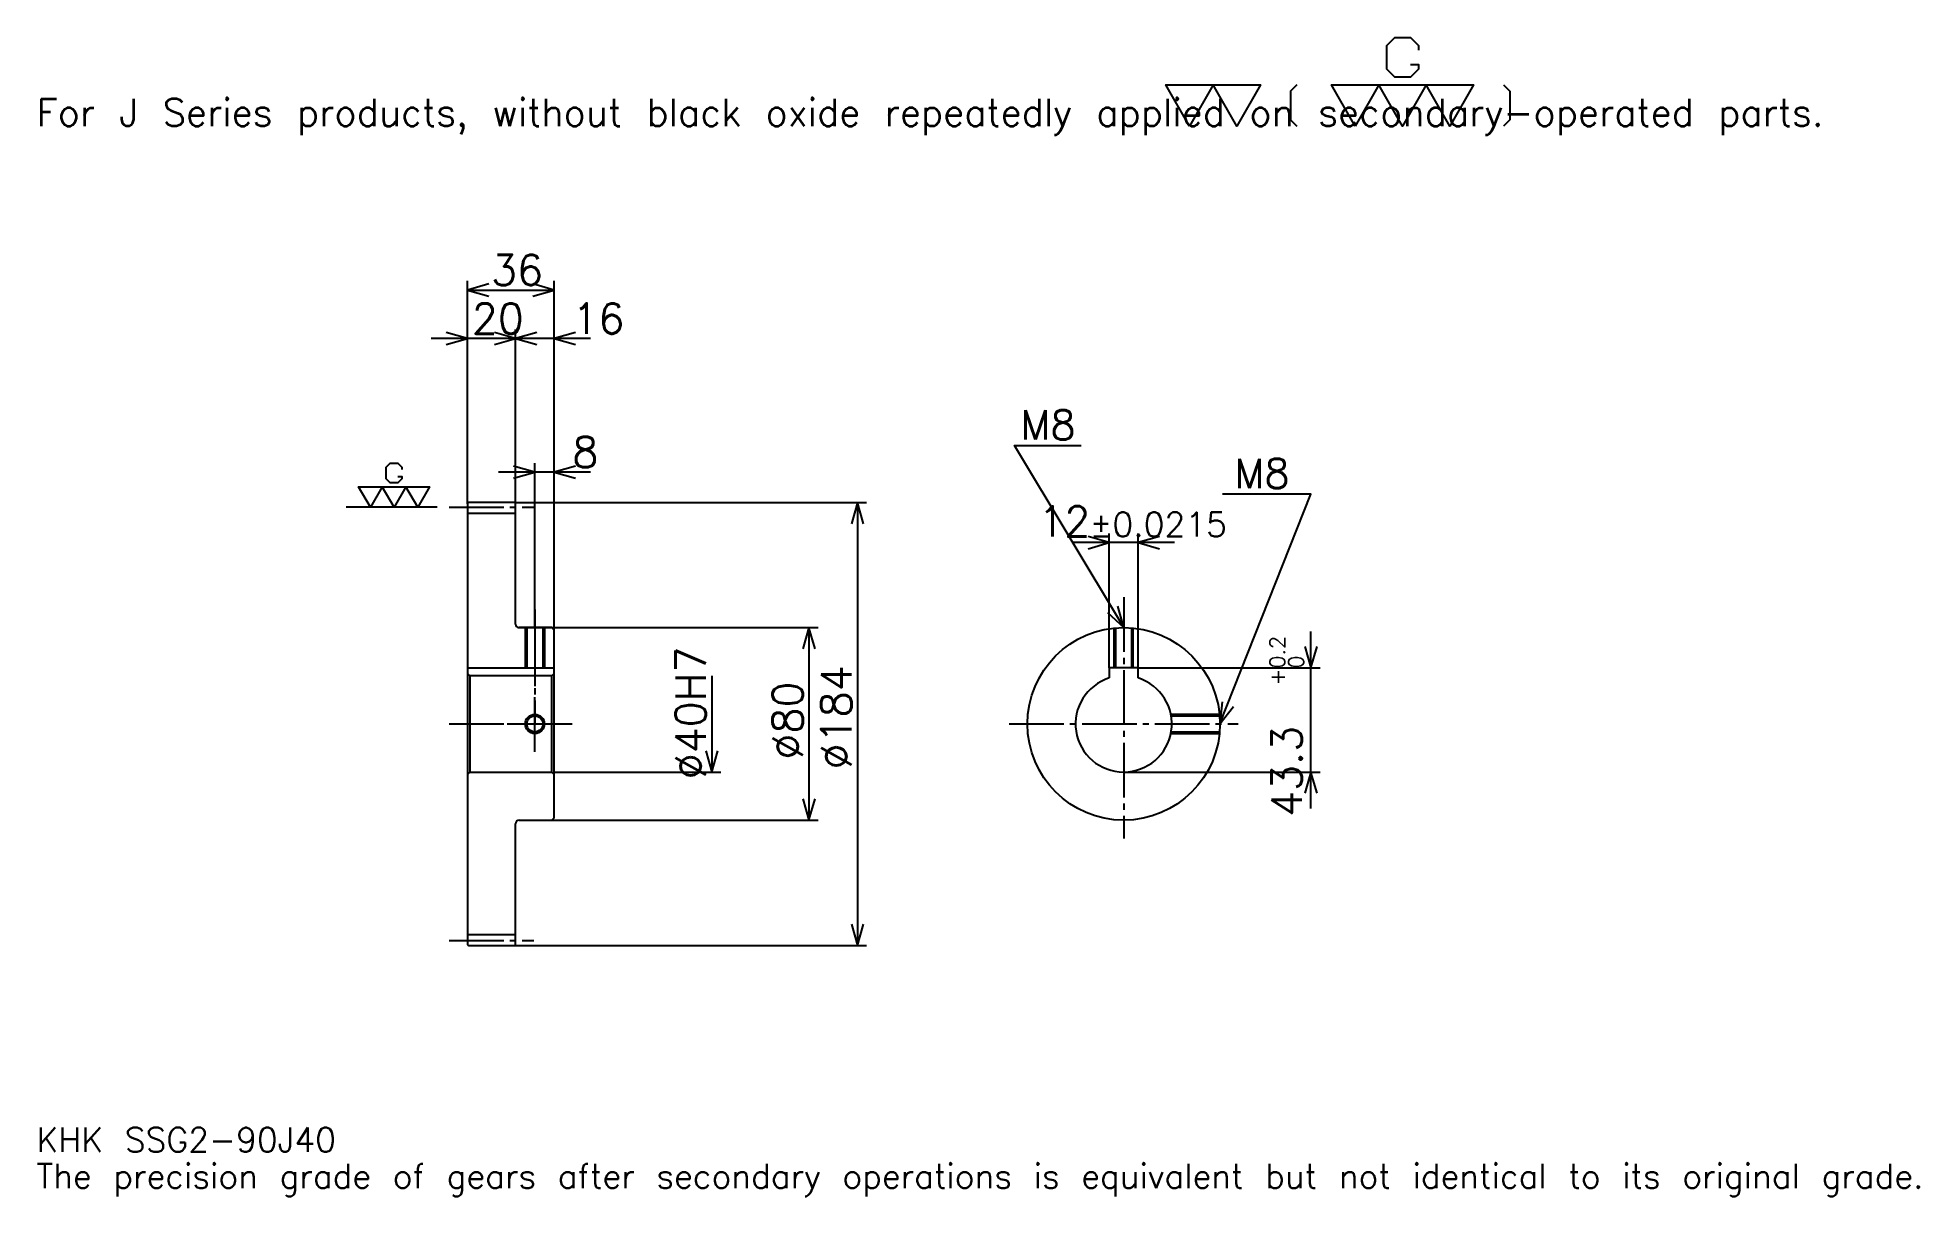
# Model space of a CAD drawing. Extents: x 26 to 808, y 9 to 491.
import ezdxf

# ---------------------------------------------------------------- set-up
doc = ezdxf.new("R2010")
doc.units = 0
doc.linetypes.add('DASHDOT', pattern=[30.260869, 22.695652, -2.521739, 2.521739, -2.521739])
doc.layers.get('0').update_dxf_attribs({"linetype": 'CONTINUOUS'})
doc.layers.add('DASHDOT', color=6, linetype='DASHDOT')
doc.styles.add('KANJI', font='TXT', dxfattribs={"bigfont": 'BIGFONT'})

msp = doc.modelspace()

# ---------------------------------------------------------------- linework, layer by layer
at = {"color": 5}
for p, q in [((204.260864, 297.521729), (204.260864, 389.565216)), ((204.260864, 385.782593), (240.260864, 385.782593)), ((240.260864, 297.521729), (240.260864, 389.565216)), ((224.260864, 297.521729), (224.260864, 369.391296)), ((239.391296, 365.608704), (189.130432, 365.608704)), ((255.391296, 365.608704), (209.130432, 365.608704)), ((232.260864, 297.521729), (232.260864, 313.913055)), ((255.391296, 310.130432), (217.130432, 310.130432)), ((204.260864, 297.021729), (204.260864, 297.521729)), ((223.760864, 297.521729), (240.260864, 297.521729)), ((224.260864, 297.021729), (224.260864, 297.521729)), ((232.260864, 245.521744), (232.260864, 297.521729)), ((232.260864, 245.521744), (232.260864, 297.521729)), ((240.260864, 297.521729), (370.130432, 297.521729)), ((240.260864, 244.521744), (240.260864, 297.521729)), ((366.347839, 297.521729), (366.347839, 113.521744)), ((470.956512, 228.821747), (470.956512, 284.608704)), ((482.956512, 228.821747), (482.956512, 284.608704)), ((498.086945, 280.826111), (455.82608, 280.826111)), ((225.760864, 245.521744), (240.260864, 245.521744)), ((240.260864, 245.521744), (349.956512, 245.521744)), ((346.173889, 245.521744), (346.173889, 165.521744)), ((554.782593, 170.391312), (554.782593, 243.952179)), ((482.956512, 228.821747), (558.565186, 228.821747)), ((305.82608, 225.521744), (305.82608, 185.521744)), ((240.260864, 185.521744), (309.608704, 185.521744)), ((476.956512, 185.521744), (558.565186, 185.521744)), ((225.760864, 165.521744), (240.260864, 165.521744)), ((240.260864, 165.521744), (349.956512, 165.521744)), ((223.760864, 113.521744), (240.260864, 113.521744)), ((240.260864, 113.521744), (370.130432, 113.521744))]:
    msp.add_line(p, q, dxfattribs=at)
at = {"color": 7}
msp.add_line((191.652161, 295.521729), (153.82608, 295.521729), dxfattribs=at)
at = {"color": 4}
for p, q in [((204.260864, 293.021729), (224.260864, 293.021729)), ((204.260864, 228.821747), (240.260864, 228.821747)), ((205.260864, 225.521744), (205.260864, 185.521744)), ((239.260864, 225.521744), (240.260864, 226.521744)), ((239.260864, 185.521744), (240.260864, 184.521744)), ((204.260864, 118.021744), (224.260864, 118.021744))]:
    msp.add_line(p, q, dxfattribs=at)
at = {"color": 7}
for points in [[(596.13916, 479.48349), (599.417419, 479.48349), (599.417419, 477.516541), (596.13916, 474.238281), (589.582642, 474.238281), (586.304382, 477.516541), (586.304382, 487.351318), (589.582642, 490.629578), (596.13916, 490.629578), (599.417419, 487.351318), (599.417419, 485.384369)], [(504.347839, 453.913055), (494.513062, 470.960022), (533.852173, 470.960022), (524.017395, 453.913055), (514.182617, 470.960022), (504.347839, 453.913055)], [(548.93219, 470.960022), (546.30957, 468.337402), (546.30957, 456.535675), (548.93219, 453.913055)], [(573.191345, 453.913055), (563.356567, 470.960022), (622.365234, 470.960022), (612.530457, 453.913055), (602.695679, 470.960022), (592.860901, 453.913055), (583.026123, 470.960022), (573.191345, 453.913055)], [(634.822632, 470.960022), (637.445251, 468.337402), (637.445251, 456.535675), (634.822632, 453.913055)], [(175.386948, 308.306946), (177.026077, 308.306946), (177.026077, 307.323486), (175.386948, 305.684357), (172.108688, 305.684357), (170.469559, 307.323486), (170.469559, 312.240875), (172.108688, 313.880005), (175.386948, 313.880005), (177.026077, 312.240875), (177.026077, 311.257385)], [(163.91304, 295.521729), (158.995636, 304.045227), (188.5, 304.045227), (183.582596, 295.521729), (178.665207, 304.045227), (173.747818, 295.521729), (168.830429, 304.045227), (163.91304, 295.521729)]]:
    msp.add_lwpolyline(points, dxfattribs=at)
at = {"color": 5}
for points in [[(213.086945, 388.304352), (204.260864, 385.782593), (213.086945, 383.260864)], [(231.434784, 383.260864), (240.260864, 385.782593), (231.434784, 388.304352)], [(195.434784, 363.086975), (204.260864, 365.608704), (195.434784, 368.130432)], [(215.434784, 363.086975), (224.260864, 365.608704), (215.434784, 368.130432)], [(233.086945, 368.130432), (224.260864, 365.608704), (233.086945, 363.086975)], [(249.086945, 368.130432), (240.260864, 365.608704), (249.086945, 363.086975)], [(476.956512, 245.521744), (431.565216, 321.17392), (459.304321, 321.17392)], [(223.434784, 307.608704), (232.260864, 310.130432), (223.434784, 312.652161)], [(249.086945, 312.652161), (240.260864, 310.130432), (249.086945, 307.608704)], [(368.869568, 288.695648), (366.347839, 297.521729), (363.82608, 288.695648)], [(516.956543, 205.521744), (554.782593, 301), (517.96521, 301)], [(462.130432, 278.304352), (470.956512, 280.826111), (462.130432, 283.347839)], [(491.782593, 283.347839), (482.956512, 280.826111), (491.782593, 278.304352)], [(470.253143, 251.792633), (476.956512, 245.521744), (474.577911, 254.387482)], [(348.695648, 236.695648), (346.173889, 245.521744), (343.652161, 236.695648)], [(552.260864, 237.647827), (554.782593, 228.821747), (557.304321, 237.647827)], [(517.862915, 214.656158), (516.956543, 205.521744), (522.551819, 212.798523)], [(303.304352, 194.347824), (305.82608, 185.521744), (308.347809, 194.347824)], [(557.304321, 176.695648), (554.782593, 185.521744), (552.260864, 176.695648)], [(343.652161, 174.347839), (346.173889, 165.521744), (348.695648, 174.347839)], [(363.82608, 122.347832), (366.347839, 113.521744), (368.869568, 122.347832)]]:
    msp.add_lwpolyline(points, dxfattribs=at)
at = {"color": 4}
for points in [[(224.260864, 247.021744), (224.260864, 297.021729), (223.760864, 297.521729), (204.760864, 297.521729), (204.260864, 297.021729), (204.260864, 184.521744)], [(225.760864, 165.521744), (239.260864, 165.521744), (240.260864, 166.521744), (240.260864, 244.521744), (239.260864, 245.521744), (225.760864, 245.521744)], [(228.260864, 245.521744), (228.260864, 228.821747)], [(228.935867, 245.521744), (228.935867, 228.821747)], [(235.585861, 245.521744), (235.585861, 228.821747)], [(236.260864, 245.521744), (236.260864, 228.821747)], [(472.956512, 228.821747), (472.956512, 245.321243)], [(473.6315, 228.821747), (473.6315, 245.383301)], [(480.281525, 228.821747), (480.281525, 245.383301)], [(480.956512, 228.821747), (480.956512, 245.321243)], [(482.956512, 224.600525), (482.956512, 228.821747), (470.956512, 228.821747), (470.956512, 224.600525)], [(204.260864, 184.521744), (205.260864, 185.521744), (239.260864, 185.521744), (239.260864, 225.521744), (205.260864, 225.521744), (204.260864, 226.521744)], [(496.552429, 209.521744), (516.755981, 209.521744)], [(496.678192, 208.846741), (516.818115, 208.846741)], [(496.552429, 201.521744), (516.755981, 201.521744)], [(496.678192, 202.196747), (516.818115, 202.196747)], [(204.260864, 184.521744), (204.260864, 114.021744), (204.760864, 113.521744), (223.760864, 113.521744), (224.260864, 114.021744), (224.260864, 164.021744)]]:
    msp.add_lwpolyline(points, dxfattribs=at)
for centre, radius in [((476.956512, 205.521744), 40), ((232.260864, 205.521744), 3.325)]:
    msp.add_circle(centre, radius, dxfattribs=at)
at = {"color": 7}
msp.add_circle((232.260864, 205.521744), 4, dxfattribs=at)
at = {"color": 4}
for centre, radius, start, end in [((225.760864, 247.021744), 1.5, 180, 270), ((476.956512, 205.521744), 20, 107.457602748, 72.542397252), ((225.760864, 164.021744), 1.5, 90, 180)]:
    msp.add_arc(centre, radius, start, end, dxfattribs=at)
at = {"layer": 'DASHDOT', "color": 7}
for p, q in [((196.695648, 295.521729), (231.82608, 295.521729)), ((476.956512, 258.130432), (476.956512, 157.956528)), ((232.260864, 245.521744), (232.260864, 205.521744)), ((196.695648, 205.521744), (247.82608, 205.521744)), ((429.391296, 205.521744), (524.521729, 205.521744)), ((196.695648, 115.521744), (231.82608, 115.521744))]:
    msp.add_line(p, q, dxfattribs=at)
for points in [[(232.260864, 253.08696), (232.260864, 221.256531)], [(232.260864, 193.956528), (232.260864, 217.08696)], [(220.695648, 205.521744), (243.82608, 205.521744)]]:
    msp.add_lwpolyline(points, dxfattribs=at)

# ---------------------------------------------------------------- texts
at = {"color": 7, "style": 'KANJI'}
for s, height, p in [('For J Series products, without black oxide repeatedly applied on secondary-operated parts.', 11.347826, (25.217392, 453.913055)), ('36', 12.608696, (214.065216, 387.799988)), ('20', 12.608696, (206.065216, 367.626099)), ('16', 12.608696, (247.82608, 367.626099)), ('M8', 12.104348, (434.086945, 323.695648)), ('8', 12.608696, (247.82608, 312.147827)), ('M8', 12.104348, (523.008667, 303.521729)), ('12', 12.608696, (441.473145, 283.347839)), ('%%p0.0215', 10.086957, (462.780304, 283.347839)), ('KHK SSG2-90J40', 10.086957, (25.217392, 27.73913)), ('The precision grade of gears after secondary operations is equivalent but not identical to its original grade.', 10.086957, (25.217392, 12.608696))]:
    msp.add_text(s, height=height, dxfattribs=at).set_placement(p)
for s, height, p in [('%%c40H7', 12.608696, (303.304352, 182.51088)), ('0.2', 6.304348, (543.939087, 228.526123)), ('%%c184', 12.608696, (363.82608, 186.608704)), ('+', 6.304348, (543.939087, 221.465256)), ('0', 6.304348, (551.75647, 228.526123)), ('%%c80', 12.608696, (343.652161, 190.706528)), ('43.3', 12.608696, (551, 166.889832))]:
    msp.add_text(s, height=height, rotation=90, dxfattribs=at).set_placement(p)

doc.saveas('drawing.dxf')
